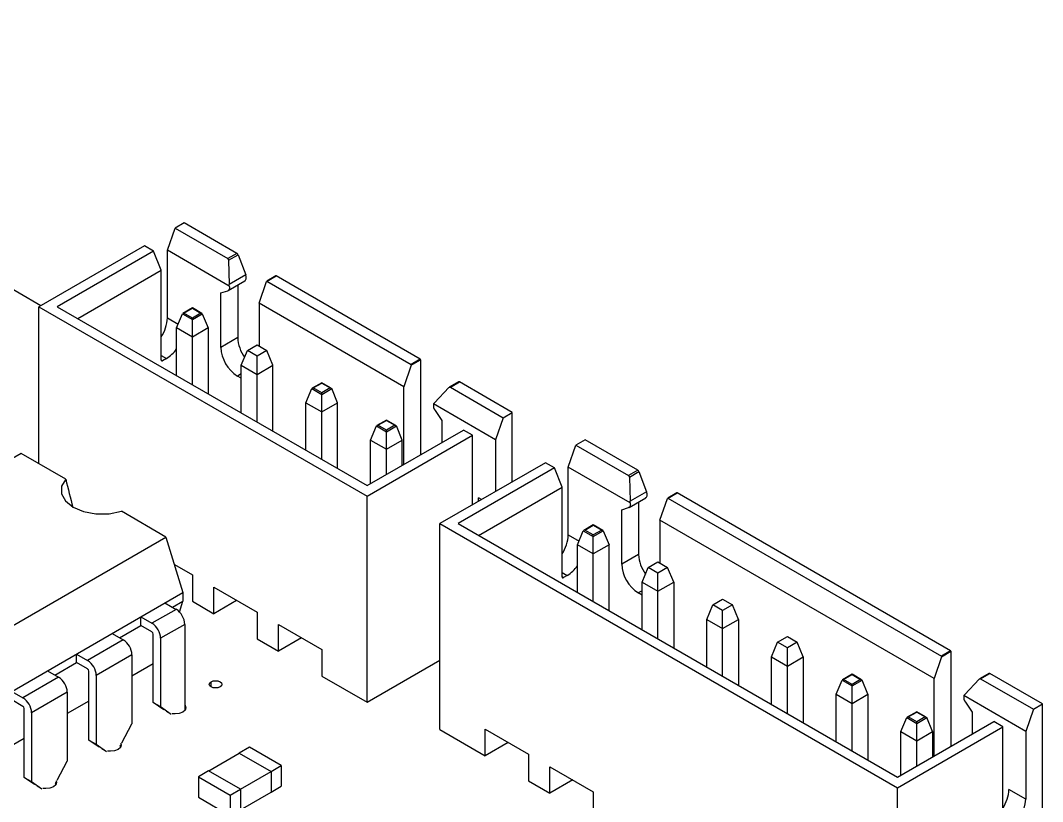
# Model space of a CAD drawing. Header units: millimetres. Extents: x -88 to 19, y -34 to 29.
# Drawn here: x -12.84 to 15.53, y 6.91 to 28.58 of the extents above; entities that cross this region are included whole.
import ezdxf

# ---------------------------------------------------------------- set-up
doc = ezdxf.new("R2010")
doc.units = ezdxf.units.MM

msp = doc.modelspace()

# ---------------------------------------------------------------- linework, layer by layer
at = {"color": 7, "linetype": 'Continuous', "lineweight": 25}
for p, q in [((-12.28, 20.668), (-25.99, 28.583)), ((-8.765, 22.207), (-8.553, 22.82)), ((-8.298, 22.967), (-8.553, 22.82)), ((-8.553, 22.82), (-7.089, 21.974)), ((-6.834, 22.121), (-8.298, 22.967)), ((-9.401, 22.33), (-12.329, 20.64)), ((-9.147, 22.183), (-11.82, 20.64)), ((-9.147, 22.183), (-9.401, 22.33)), ((-8.935, 21.652), (-9.147, 22.183)), ((-8.765, 20.329), (-8.765, 22.207)), ((-7.047, 21.215), (-8.765, 22.207)), ((-6.834, 22.121), (-7.089, 21.974)), ((-7.089, 21.974), (-7.067, 21.931)), ((-7.067, 21.931), (-6.803, 22.083)), ((-7.067, 21.931), (-7.045, 21.259)), ((-6.803, 22.083), (-6.591, 21.521)), ((-11.254, 20.313), (-8.935, 21.652)), ((-8.935, 19.162), (-8.935, 21.652)), ((-7.079, 21.088), (-6.612, 21.358)), ((-6.591, 21.521), (-7.045, 21.259)), ((-6.219, 20.738), (-6.011, 21.34)), ((-6.011, 21.34), (-5.746, 21.493)), ((-5.751, 21.494), (-6.006, 21.346)), ((-6, 21.346), (-1.998, 19.036)), ((-1.743, 19.183), (-5.746, 21.493)), ((-7.28, 21.024), (-7.091, 21.083)), ((-7.28, 19.513), (-7.28, 21.024)), ((-6.813, 21.242), (-6.813, 19.782)), ((-6.219, 20.738), (-6.219, 19.546)), ((-2.203, 18.419), (-6.219, 20.738)), ((-12.329, 16.286), (-12.329, 20.64)), ((-12.329, 20.64), (-3.221, 15.382)), ((-11.82, 20.64), (-3.221, 15.676)), ((-8.51, 20.052), (-8.348, 20.441)), ((-8.307, 20.46), (-8.348, 20.441)), ((-8.348, 20.441), (-8.072, 20.282)), ((-8.072, 20.606), (-8.337, 20.453)), ((-8.307, 20.46), (-8.072, 20.596)), ((-8.072, 20.324), (-8.307, 20.46)), ((-7.807, 20.453), (-8.072, 20.606)), ((-8.072, 20.596), (-8.072, 20.606)), ((-8.072, 20.596), (-7.837, 20.46)), ((-7.837, 20.46), (-8.072, 20.324)), ((-8.072, 20.282), (-7.795, 20.441)), ((-7.837, 20.46), (-7.795, 20.441)), ((-7.795, 20.441), (-7.634, 20.052)), ((-8.765, 20.329), (-8.467, 20.157)), ((-8.072, 18.476), (-8.072, 20.324)), ((-8.072, 19.799), (-8.51, 20.052)), ((-8.51, 18.73), (-8.51, 20.052)), ((-7.634, 20.052), (-8.072, 19.799)), ((-7.634, 20.052), (-7.634, 18.223)), ((-6.813, 19.782), (-7.28, 19.513)), ((-6.714, 19.015), (-6.545, 19.423)), ((-6.545, 19.423), (-6.276, 19.579)), ((-6.276, 19.268), (-6.545, 19.423)), ((-6.276, 19.579), (-6.007, 19.423)), ((-6.007, 19.423), (-6.276, 19.268)), ((-5.838, 19.015), (-6.007, 19.423)), ((-8.935, 19.284), (-8.793, 19.203)), ((-8.899, 19.141), (-8.935, 19.162)), ((-8.793, 19.203), (-8.899, 19.141)), ((-6.714, 19.015), (-6.276, 18.762)), ((-6.714, 17.693), (-6.714, 19.015)), ((-6.276, 17.44), (-6.276, 19.268)), ((-6.276, 18.762), (-5.838, 19.015)), ((-5.838, 17.187), (-5.838, 19.015)), ((-1.994, 19.021), (-2.203, 18.419)), ((-1.743, 19.183), (-1.998, 19.036)), ((-1.998, 19.036), (-1.994, 19.021)), ((-1.994, 19.021), (-1.736, 19.17)), ((-1.736, 19.17), (-1.736, 16.533)), ((-6.714, 18.778), (-6.82, 18.717)), ((-6.714, 18.656), (-6.82, 18.717)), ((-4.48, 18.533), (-4.745, 18.379)), ((-4.715, 18.387), (-4.48, 18.522)), ((-4.215, 18.379), (-4.48, 18.533)), ((-4.48, 18.533), (-4.48, 18.522)), ((-4.48, 18.522), (-4.245, 18.387)), ((-0.68, 18.557), (-0.94, 18.407)), ((-0.909, 18.407), (-0.655, 18.554)), ((0.809, 17.709), (-0.655, 18.554)), ((-4.918, 17.978), (-4.756, 18.368)), ((-4.715, 18.387), (-4.756, 18.368)), ((-4.756, 18.368), (-4.48, 18.208)), ((-4.48, 18.251), (-4.715, 18.387)), ((-4.245, 18.387), (-4.48, 18.251)), ((-4.48, 18.208), (-4.203, 18.368)), ((-4.48, 16.403), (-4.48, 18.251)), ((-4.245, 18.387), (-4.203, 18.368)), ((-4.041, 17.978), (-4.203, 18.368)), ((-2.203, 16.264), (-2.203, 18.419)), ((-1.352, 17.973), (-0.949, 18.399)), ((-0.949, 18.399), (-0.909, 18.407)), ((-0.909, 18.407), (0.555, 17.562)), ((-4.918, 17.978), (-4.48, 17.725)), ((-4.918, 16.656), (-4.918, 17.978)), ((-4.48, 17.725), (-4.041, 17.978)), ((-4.041, 16.15), (-4.041, 17.978)), ((0.343, 16.95), (-1.376, 17.942)), ((-1.331, 17.758), (-1.142, 17.48)), ((0.555, 17.562), (0.809, 17.709)), ((0.809, 15.782), (0.809, 17.709)), ((-3.122, 16.941), (-2.96, 17.331)), ((-2.919, 17.35), (-2.96, 17.331)), ((-2.96, 17.331), (-2.684, 17.171)), ((-2.684, 17.496), (-2.949, 17.343)), ((-2.919, 17.35), (-2.684, 17.486)), ((-2.684, 17.214), (-2.919, 17.35)), ((-2.419, 17.343), (-2.684, 17.496)), ((-2.684, 17.496), (-2.684, 17.486)), ((-2.684, 17.486), (-2.449, 17.35)), ((-2.449, 17.35), (-2.684, 17.214)), ((-2.684, 17.171), (-2.407, 17.331)), ((-2.449, 17.35), (-2.407, 17.331)), ((-2.245, 16.941), (-2.407, 17.331)), ((-1.142, 17.48), (-1.142, 16.876)), ((0.555, 17.562), (0.343, 16.95)), ((-3.221, 15.676), (-0.548, 17.219)), ((-3.221, 15.382), (-0.294, 17.072)), ((-2.684, 15.986), (-2.684, 17.214)), ((-0.294, 17.072), (-0.548, 17.219)), ((-0.294, 15.145), (-0.294, 17.072)), ((-3.122, 16.941), (-2.684, 16.688)), ((-3.122, 15.733), (-3.122, 16.941)), ((-2.684, 16.688), (-2.245, 16.941)), ((-2.245, 16.239), (-2.245, 16.941)), ((0.343, 16.95), (0.343, 15.513)), ((2.365, 16.19), (2.577, 16.803)), ((2.832, 16.95), (2.577, 16.803)), ((2.577, 16.803), (4.041, 15.958)), ((4.296, 16.105), (2.832, 16.95)), ((-12.824, 16.571), (-19.071, 12.965)), ((-11.585, 15.856), (-12.824, 16.571)), ((1.729, 16.313), (-1.199, 14.623)), ((1.983, 16.166), (1.729, 16.313)), ((2.365, 14.312), (2.365, 16.19)), ((4.083, 15.199), (2.365, 16.19)), ((1.983, 16.166), (-0.69, 14.623)), ((2.195, 15.635), (1.983, 16.166)), ((4.296, 16.105), (4.041, 15.958)), ((4.041, 15.958), (4.063, 15.914)), ((4.063, 15.914), (4.327, 16.066)), ((4.063, 15.914), (4.085, 15.242)), ((4.327, 16.066), (4.539, 15.504)), ((-0.124, 14.296), (2.195, 15.635)), ((2.195, 13.145), (2.195, 15.635)), ((-3.221, 9.666), (-3.221, 15.382)), ((-0.131, 15.239), (-0.124, 15.341)), ((-0.04, 15.292), (-0.124, 15.341)), ((4.051, 15.072), (4.518, 15.341)), ((4.539, 15.504), (4.085, 15.242)), ((4.91, 14.721), (5.119, 15.323)), ((5.119, 15.323), (5.384, 15.476)), ((5.379, 15.477), (5.124, 15.329)), ((5.13, 15.329), (12.724, 10.945)), ((12.979, 11.092), (5.384, 15.476)), ((3.85, 15.007), (4.039, 15.066)), ((4.317, 15.225), (4.317, 13.765)), ((-8.804, 14.251), (-10.042, 14.966)), ((3.85, 13.496), (3.85, 15.007)), ((-1.199, 14.623), (11.501, 7.292)), ((-1.199, 8.907), (-1.199, 14.623)), ((-0.69, 14.623), (11.501, 7.586)), ((3.058, 14.589), (2.793, 14.436)), ((2.823, 14.443), (3.058, 14.579)), ((3.323, 14.436), (3.058, 14.589)), ((3.058, 14.579), (3.058, 14.589)), ((3.058, 14.579), (3.293, 14.443)), ((4.91, 14.721), (4.91, 13.529)), ((12.519, 10.329), (4.91, 14.721)), ((-15.051, 10.644), (-8.804, 14.251)), ((-8.804, 14.251), (-8.334, 12.712)), ((2.365, 14.312), (2.663, 14.14)), ((2.619, 14.035), (2.781, 14.425)), ((2.823, 14.443), (2.781, 14.425)), ((2.781, 14.425), (3.058, 14.265)), ((3.058, 14.307), (2.823, 14.443)), ((3.293, 14.443), (3.058, 14.307)), ((3.058, 14.265), (3.334, 14.425)), ((3.058, 12.46), (3.058, 14.307)), ((3.293, 14.443), (3.334, 14.425)), ((3.334, 14.425), (3.496, 14.035)), ((3.058, 13.782), (2.619, 14.035)), ((2.619, 12.713), (2.619, 14.035)), ((3.496, 14.035), (3.058, 13.782)), ((3.496, 12.206), (3.496, 14.035)), ((4.317, 13.765), (3.85, 13.496)), ((-8.571, 13.49), (-8.072, 13.202)), ((4.416, 12.998), (4.585, 13.406)), ((4.585, 13.406), (4.854, 13.562)), ((4.854, 13.251), (4.585, 13.406)), ((4.854, 13.562), (5.123, 13.406)), ((5.123, 13.406), (4.854, 13.251)), ((5.292, 12.998), (5.123, 13.406)), ((-8.072, 13.202), (-8.072, 12.467)), ((2.195, 13.267), (2.337, 13.186)), ((2.231, 13.124), (2.195, 13.145)), ((2.337, 13.186), (2.231, 13.124)), ((4.854, 11.423), (4.854, 13.251)), ((-7.478, 12.859), (-6.276, 12.165)), ((-7.478, 12.124), (-7.478, 12.859)), ((4.416, 12.998), (4.854, 12.745)), ((4.416, 11.676), (4.416, 12.998)), ((4.854, 12.745), (5.292, 12.998)), ((5.292, 12.998), (5.292, 11.17)), ((-15.051, 8.834), (-8.334, 12.712)), ((-8.334, 12.712), (-8.334, 12.475)), ((-6.842, 12.491), (-7.478, 12.124)), ((4.416, 12.761), (4.309, 12.7)), ((4.416, 12.639), (4.309, 12.7)), ((6.381, 12.37), (6.65, 12.525)), ((6.65, 12.525), (6.919, 12.37)), ((-8.521, 12.244), (-9.193, 11.856)), ((-8.832, 12.424), (-8.521, 12.244)), ((-8.627, 12.305), (-8.334, 12.475)), ((-8.427, 12.168), (-8.334, 12.475)), ((-8.072, 12.467), (-7.478, 12.124)), ((6.212, 11.961), (6.381, 12.37)), ((6.65, 12.215), (6.381, 12.37)), ((6.919, 12.37), (6.65, 12.215)), ((6.65, 10.386), (6.65, 12.215)), ((7.088, 11.961), (6.919, 12.37)), ((-9.504, 11.799), (-9.504, 12.036)), ((-9.504, 12.036), (-9.193, 11.856)), ((-6.276, 12.165), (-6.276, 11.43)), ((6.212, 11.961), (6.65, 11.708)), ((6.212, 10.639), (6.212, 11.961)), ((6.65, 11.708), (7.088, 11.961)), ((7.088, 11.961), (7.088, 10.133)), ((-10.094, 11.458), (-9.504, 11.799)), ((-9.193, 11.62), (-9.504, 11.799)), ((-8.281, 11.828), (-8.952, 11.44)), ((-8.281, 11.828), (-8.281, 9.438)), ((-5.682, 11.822), (-4.48, 11.128)), ((-5.682, 11.087), (-5.682, 11.822)), ((-9.988, 11.397), (-10.978, 10.826)), ((-10.299, 11.577), (-9.988, 11.397)), ((-9.157, 9.662), (-9.157, 11.558)), ((-8.952, 11.44), (-8.952, 9.544)), ((-6.276, 11.43), (-5.682, 11.087)), ((-5.045, 11.454), (-5.682, 11.087)), ((8.177, 11.333), (8.446, 11.488)), ((8.446, 11.488), (8.715, 11.333)), ((-4.48, 11.128), (-4.48, 10.393)), ((8.008, 10.925), (8.177, 11.333)), ((8.446, 11.178), (8.177, 11.333)), ((8.715, 11.333), (8.446, 11.178)), ((8.446, 9.349), (8.446, 11.178)), ((8.884, 10.925), (8.715, 11.333)), ((12.979, 11.092), (12.724, 10.945)), ((12.728, 10.931), (12.986, 11.08)), ((12.986, 11.08), (12.986, 8.443)), ((-11.289, 10.768), (-11.289, 11.005)), ((-11.289, 11.005), (-10.978, 10.826)), ((-9.748, 10.981), (-10.738, 10.409)), ((-9.748, 10.981), (-9.748, 9.071)), ((-3.221, 9.666), (-1.199, 10.834)), ((8.008, 10.925), (8.446, 10.671)), ((8.008, 9.602), (8.008, 10.925)), ((8.446, 10.671), (8.884, 10.925)), ((8.884, 10.925), (8.884, 9.096)), ((12.728, 10.931), (12.519, 10.329)), ((12.724, 10.945), (12.728, 10.931)), ((-12.095, 10.54), (-11.784, 10.36)), ((-11.89, 10.421), (-11.289, 10.768)), ((-10.978, 10.589), (-11.289, 10.768)), ((-10.943, 8.618), (-10.943, 10.528)), ((-9.157, 10.731), (-9.748, 10.39)), ((-11.784, 10.36), (-12.774, 9.789)), ((-10.738, 10.409), (-10.738, 8.5)), ((-7.55, 10.092), (-7.55, 10.235)), ((-4.48, 10.393), (-3.221, 9.666)), ((9.804, 9.888), (9.966, 10.277)), ((10.007, 10.296), (9.966, 10.277)), ((9.966, 10.277), (10.242, 10.118)), ((10.242, 10.442), (9.977, 10.289)), ((10.007, 10.296), (10.242, 10.432)), ((10.242, 10.16), (10.007, 10.296)), ((10.507, 10.289), (10.242, 10.442)), ((10.242, 10.442), (10.242, 10.432)), ((10.242, 10.432), (10.477, 10.296)), ((10.477, 10.296), (10.242, 10.16)), ((10.242, 10.118), (10.519, 10.277)), ((10.477, 10.296), (10.519, 10.277)), ((10.68, 9.888), (10.519, 10.277)), ((12.519, 8.173), (12.519, 10.329)), ((13.37, 9.882), (13.773, 10.308)), ((13.773, 10.308), (13.813, 10.317)), ((14.042, 10.466), (13.782, 10.316)), ((13.813, 10.317), (14.067, 10.464)), ((13.813, 10.317), (15.277, 9.471)), ((15.531, 9.618), (14.067, 10.464)), ((-13.085, 9.968), (-12.774, 9.789)), ((-11.544, 9.944), (-12.534, 9.372)), ((-11.544, 9.944), (-11.544, 8.034)), ((10.242, 8.312), (10.242, 10.16)), ((-12.774, 9.552), (-13.085, 9.732)), ((-10.943, 9.701), (-11.544, 9.354)), ((-9.157, 9.662), (-8.952, 9.544)), ((-8.861, 9.454), (-9.157, 9.662)), ((9.804, 9.888), (10.242, 9.635)), ((9.804, 8.565), (9.804, 9.888)), ((10.242, 9.635), (10.68, 9.888)), ((10.68, 9.888), (10.68, 8.059)), ((15.065, 8.859), (13.346, 9.851)), ((13.391, 9.668), (13.58, 9.39)), ((-12.739, 7.581), (-12.739, 9.491)), ((-12.534, 9.372), (-12.534, 7.463)), ((-8.952, 9.544), (-8.656, 9.335)), ((12.038, 9.405), (11.773, 9.252)), ((11.803, 9.259), (12.038, 9.395)), ((12.303, 9.252), (12.038, 9.405)), ((12.038, 9.405), (12.038, 9.395)), ((12.038, 9.395), (12.273, 9.259)), ((13.58, 9.39), (13.58, 8.786)), ((15.277, 9.471), (15.065, 8.859)), ((15.277, 9.471), (15.531, 9.618)), ((15.531, 3.903), (15.531, 9.618)), ((11.501, 7.586), (14.174, 9.129)), ((11.6, 8.851), (11.762, 9.24)), ((11.803, 9.259), (11.762, 9.24)), ((11.762, 9.24), (12.038, 9.081)), ((12.038, 9.123), (11.803, 9.259)), ((12.273, 9.259), (12.038, 9.123)), ((12.038, 9.081), (12.315, 9.24)), ((12.038, 7.896), (12.038, 9.123)), ((12.273, 9.259), (12.315, 9.24)), ((12.477, 8.851), (12.315, 9.24)), ((14.428, 8.982), (14.174, 9.129)), ((-10.033, 8.54), (-9.748, 9.071)), ((-1.199, 8.907), (0.06, 8.181)), ((0.06, 8.915), (1.262, 8.222)), ((0.06, 8.181), (0.06, 8.915)), ((11.501, 7.292), (14.428, 8.982)), ((11.6, 8.851), (12.038, 8.598)), ((11.6, 7.643), (11.6, 8.851)), ((12.038, 8.598), (12.477, 8.851)), ((12.477, 8.851), (12.477, 8.149)), ((14.428, 6.083), (14.428, 8.982)), ((15.065, 8.859), (15.065, 6.981)), ((-12.739, 8.664), (-13.329, 8.323)), ((-10.943, 8.618), (-10.738, 8.5)), ((-10.657, 8.417), (-10.943, 8.618)), ((0.696, 8.548), (0.06, 8.181)), ((-10.738, 8.5), (-10.452, 8.298)), ((-10.077, 8.46), (-10.057, 8.496)), ((-10.077, 8.46), (-10.077, 8.402)), ((-7.618, 7.764), (-6.77, 8.253)), ((-6.488, 8.417), (-6.771, 8.254)), ((-6.771, 8.254), (-5.887, 7.744)), ((-6.771, 8.254), (-6.771, 8.253)), ((-6.77, 8.253), (-5.888, 7.744)), ((-5.604, 7.907), (-6.488, 8.417)), ((-11.829, 7.504), (-11.544, 8.034)), ((1.262, 8.222), (1.262, 7.487)), ((-7.619, 7.764), (-7.902, 7.601)), ((-6.736, 7.254), (-7.619, 7.764)), ((-6.736, 7.254), (-5.888, 7.744)), ((-5.888, 7.744), (-5.888, 7.173)), ((-5.887, 7.744), (-5.604, 7.907)), ((-5.887, 7.744), (-5.887, 7.172)), ((-5.604, 7.907), (-5.604, 7.336)), ((1.856, 7.879), (3.058, 7.185)), ((1.856, 7.144), (1.856, 7.879)), ((-12.739, 7.581), (-12.534, 7.463)), ((-12.454, 7.38), (-12.739, 7.581)), ((-12.534, 7.463), (-12.248, 7.262)), ((-11.873, 7.423), (-11.853, 7.459)), ((-11.873, 7.423), (-11.873, 7.365)), ((-7.902, 7.601), (-7.018, 7.091)), ((-7.902, 7.601), (-7.902, 7.029)), ((1.262, 7.487), (1.856, 7.144)), ((2.492, 7.511), (1.856, 7.144)), ((-7.018, 7.091), (-6.736, 7.254)), ((-6.736, 7.254), (-6.736, 6.682)), ((-6.736, 6.683), (-5.888, 7.173)), ((-5.888, 7.173), (-5.887, 7.172)), ((-5.887, 7.172), (-5.604, 7.336)), ((3.058, 7.185), (3.058, 6.45)), ((11.501, 3.708), (11.501, 7.292)), ((15.065, 6.981), (14.598, 7.25)), ((-7.902, 7.029), (-7.018, 6.519)), ((-7.018, 7.091), (-7.018, 6.519))]:
    msp.add_line(p, q, dxfattribs=at)
at = {"color": 7, "linetype": 'Continuous', "lineweight": 25, "flags": 128}
for points in [[(-6.612, 21.358), (-6.608, 21.361), (-6.594, 21.374), (-6.584, 21.391), (-6.577, 21.412), (-6.575, 21.437), (-6.576, 21.464), (-6.582, 21.492), (-6.591, 21.521)], [(-7.047, 21.215), (-7.043, 21.192), (-7.042, 21.169), (-7.043, 21.148), (-7.048, 21.129), (-7.055, 21.113), (-7.065, 21.1), (-7.077, 21.09), (-7.091, 21.083)], [(-11.585, 15.856), (-11.703, 15.659), (-11.707, 15.45), (-11.597, 15.251), (-11.385, 15.081), (-11.092, 14.959), (-10.747, 14.896), (-10.385, 14.898), (-10.042, 14.966)], [(4.518, 15.341), (4.522, 15.344), (4.536, 15.357), (4.546, 15.374), (4.552, 15.395), (4.555, 15.42), (4.554, 15.447), (4.548, 15.475), (4.539, 15.504)], [(4.083, 15.199), (4.087, 15.175), (4.088, 15.152), (4.087, 15.131), (4.082, 15.112), (4.075, 15.096), (4.065, 15.083), (4.053, 15.073), (4.039, 15.066)], [(-7.55, 10.235), (-7.494, 10.257), (-7.427, 10.264), (-7.36, 10.257), (-7.303, 10.235), (-7.265, 10.202), (-7.252, 10.163), (-7.265, 10.125), (-7.303, 10.092), (-7.36, 10.07), (-7.427, 10.062), (-7.494, 10.07), (-7.55, 10.092), (-7.588, 10.125), (-7.602, 10.163), (-7.588, 10.202), (-7.55, 10.235)], [(-8.726, 9.376), (-8.761, 9.393), (-8.792, 9.413)], [(-8.281, 9.592), (-8.272, 9.582), (-8.249, 9.515), (-8.272, 9.449), (-8.337, 9.393), (-8.434, 9.355), (-8.549, 9.342), (-8.632, 9.349)], [(-10.057, 8.527), (-10.045, 8.479), (-10.068, 8.412), (-10.133, 8.356), (-10.231, 8.319), (-10.345, 8.305), (-10.429, 8.312)], [(-10.522, 8.339), (-10.557, 8.356), (-10.588, 8.377)], [(-11.853, 7.49), (-11.841, 7.442), (-11.864, 7.375), (-11.929, 7.319), (-12.027, 7.282), (-12.141, 7.269), (-12.225, 7.275)], [(-12.318, 7.302), (-12.354, 7.319), (-12.384, 7.34)]]:
    msp.add_lwpolyline(points, dxfattribs=at)
at = {"color": 7, "linetype": 'Continuous', "lineweight": 25}
for centre, radius, start, end in [((-6.876, 22.057), 0.0769, 19.7583, 57.3337), ((-5.749, 21.489), 0.00503, 54.3818, 114.314), ((-7.321, 21.25), 0.276, 352.7336, 1.8601), ((-9.798, 20.369), 1.033, 326.6207, 357.7941), ((-5.828, 19.826), 0.986, 182.531, 216.4864), ((-9.303, 20.028), 0.971, 301.6856, 324.7545), ((-6.282, 19.558), 0.999, 182.6055, 237.3945), ((-8.913, 19.158), 0.0218, 170.786, 309.2033), ((-1.752, 19.17), 0.0154, 2.6055, 57.3945), ((-0.67, 18.534), 0.0252, 54.4628, 114.2268), ((-1.145, 17.9), 0.234, 169.7919, 217.3327), ((-1.206, 17.837), 0.199, 136.8489, 148.2083), ((4.254, 16.04), 0.0769, 19.7583, 57.3337), ((39.932, 28.385), 53.019, 193.6689, 194.5455), ((5.381, 15.472), 0.00503, 54.3818, 114.314), ((3.809, 15.233), 0.276, 352.7336, 1.8601), ((1.332, 14.352), 1.033, 326.6207, 357.7941), ((5.302, 13.809), 0.986, 182.531, 216.4864), ((1.827, 14.012), 0.971, 301.6856, 324.7545), ((4.848, 13.541), 0.999, 182.6055, 237.3945), ((2.217, 13.141), 0.0218, 170.786, 309.2033), ((-8.803, 11.804), 0.523, 2.6055, 57.3945), ((-9.474, 11.416), 0.523, 2.6055, 57.3945), ((-10.27, 10.957), 0.523, 2.6055, 57.3945), ((-9.234, 11.555), 0.0768, 2.6055, 57.3945), ((12.97, 11.079), 0.0154, 2.6055, 57.3945), ((-11.26, 10.385), 0.523, 2.6055, 57.3945), ((-11.02, 10.524), 0.0768, 2.6055, 57.3945), ((-12.066, 9.92), 0.523, 2.6055, 57.3945), ((14.052, 10.443), 0.0252, 54.4628, 114.2268), ((-13.056, 9.349), 0.523, 2.6055, 57.3945), ((13.577, 9.81), 0.234, 169.7919, 217.3327), ((13.516, 9.746), 0.199, 136.8489, 148.2083), ((-12.816, 9.487), 0.0768, 2.6055, 57.3945), ((13.565, 7.29), 1.033, 326.6207, 357.7941), ((13.99, 7.03), 1.076, 302.6055, 357.3945)]:
    msp.add_arc(centre, radius, start, end, dxfattribs=at)

doc.saveas('drawing.dxf')
